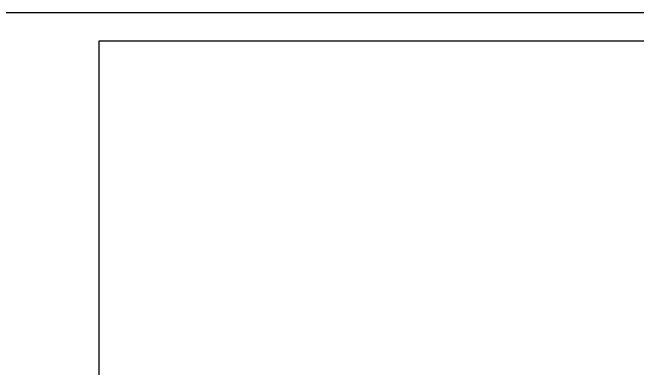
# Model space of a CAD drawing. Extents: x 0 to 841, y 0 to 594.
# Drawn here: x 425.2 to 535.4, y 531.2 to 594 of the extents above; entities that cross this region are included whole.
import ezdxf

# ---------------------------------------------------------------- set-up
doc = ezdxf.new("R2010")
doc.units = 0
doc.header["$MEASUREMENT"] = 0
doc.linetypes.add('K5LT_BASIC', pattern=[0])
doc.linetypes.add('K5LT_THIN', pattern=[0])
doc.layers.add('LAYER0VIEW0', color=7, linetype='Continuous')
doc.layers.add('LAYER2VIEW0', color=7, linetype='Continuous')

# ---------------------------------------------------------------- blocks, each defined once
blk = doc.blocks.new('*S175')
at = {"layer": 'LAYER2VIEW0', "color": 7, "linetype": 'K5LT_THIN'}
blk.add_line((0, 594), (840.9999999999999, 594), dxfattribs=at)

msp = doc.modelspace()

# ---------------------------------------------------------------- linework, layer by layer
at = {"layer": 'LAYER0VIEW0', "color": 5, "linetype": 'K5LT_BASIC'}
for p, q in [((440.5, 589), (836, 589)), ((440.4999999999999, 302), (440.4999999999999, 589))]:
    msp.add_line(p, q, dxfattribs=at)

# ---------------------------------------------------------------- block references
at = {"layer": 'LAYER2VIEW0'}
msp.add_blockref('*S175', (0, 0), dxfattribs=at)

doc.saveas('drawing.dxf')
